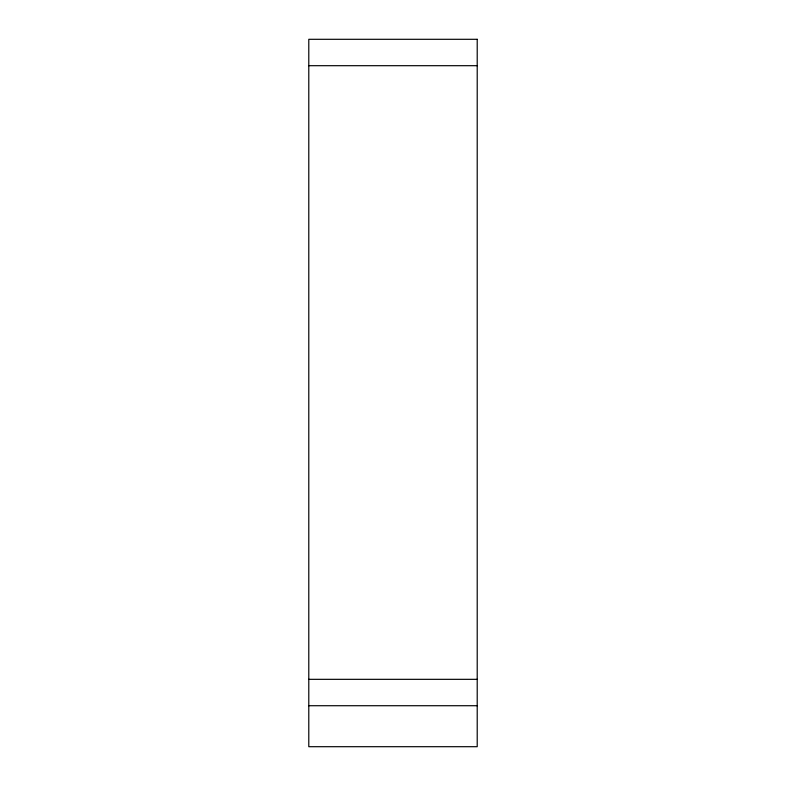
<?xml version="1.0" encoding="UTF-8"?>
<svg xmlns="http://www.w3.org/2000/svg" width="786" height="786" viewBox="0 0 786 786"><rect width="100%" height="100%" fill="white"/><g stroke="black" fill="none" stroke-linecap="round" stroke-linejoin="round"><path stroke-width="1.18" d="M308.79 65.69L477.21 65.69M308.79 679.33L477.21 679.33M308.79 705.72L477.21 705.72M477.21 39.3L308.79 39.3L308.79 746.7L477.21 746.7L477.21 39.3"/></g></svg>
